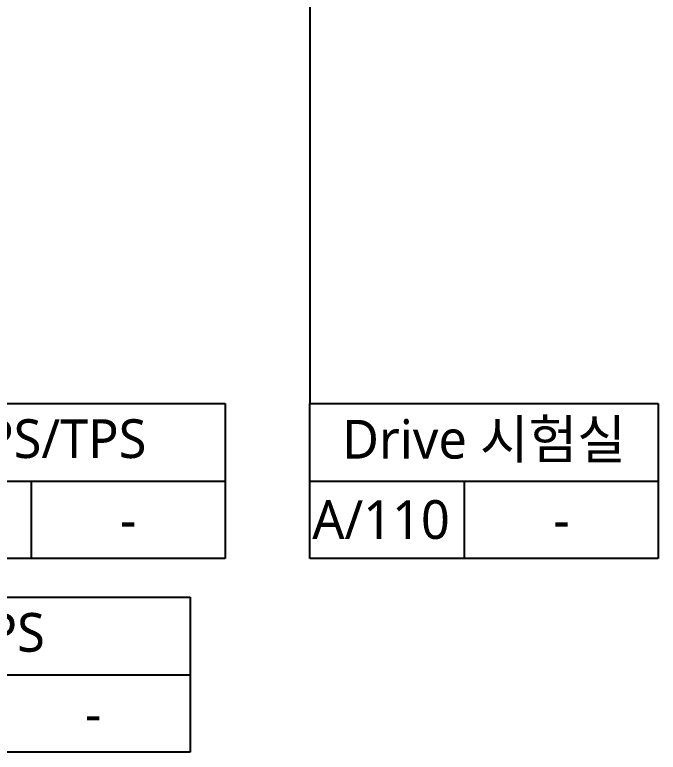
# Model space of a CAD drawing. Header units: millimetres. Extents: x 11242 to 497835, y 4200 to 105100.
# Drawn here: x 101525 to 111494, y 30171 to 41591 of the extents above; entities that cross this region are included whole.
import ezdxf
from ezdxf.enums import TextEntityAlignment as Align

# ---------------------------------------------------------------- set-up
doc = ezdxf.new("R2010")
doc.units = ezdxf.units.MM
doc.header["$LTSCALE"] = 200
doc.layers.add('SYM-LEAD', color=6, linetype='Continuous')
doc.layers.add('TEXT-NOTE', color=6, linetype='Continuous')
doc.styles.add('$0$스타일1', font='malgun.ttf')
doc.styles.add('스타일1', font='malgun.ttf')
doc.dimstyles.new('DIM-QD 1', dxfattribs={"dimtxt": 3, "dimasz": 1.5, "dimexe": 1, "dimexo": 0, "dimgap": 1, "dimtad": 1, "dimdec": 3, "dimdsep": 46, "dimlunit": 6, "dimtxsty": '$0$스타일1', "dimblk1": 'ARCHTICK', "dimblk2": 'ARCHTICK', "dimsah": 1, "dimcen": 0, "dimclrd": 256, "dimclre": 256, "dimclrt": 3, "dimazin": 2, "dimtfac": 1, "dimtdec": 3, "dimtix": 1, "dimtmove": 2, "dimatfit": 3, "dimldrblk": 'ARCHTICK', "dimfxl": 1, "dimtolj": 1, "dimtzin": 0, "dimarcsym": 0})

# ---------------------------------------------------------------- blocks, each defined once
blk = doc.blocks.new('room')
at = {"layer": 'TEXT-NOTE'}
for p, q in [((0, 0), (0, 12)), ((0, 12), (27, 12)), ((27, 12), (27, 0)), ((0, 6), (27, 6)), ((12, 0), (12, 6)), ((27, 0), (0, 0))]:
    blk.add_line(p, q, dxfattribs=at)
at = {"layer": 'TEXT-NOTE', "color": 3, "style": '스타일1'}
for tag, p in [('실명', (13.5, 9.282)), ('101', (5.526, 3.018)), ('2400', (19.5, 3))]:
    blk.add_attdef(tag, text='', height=3, dxfattribs=at).set_placement(p, align=Align.MIDDLE)
blk = doc.blocks.new('_ARCHTICK')
at = {"color": 0, "linetype": 'ByBlock', "const_width": 0.15}
blk.add_lwpolyline([(-0.5, -0.5), (0.5, 0.5)], dxfattribs=at)

msp = doc.modelspace()

# ---------------------------------------------------------------- block references
at = {"layer": 'TEXT-NOTE'}
ref = msp.add_blockref('room', (99383, 33170.6), dxfattribs=dict(at, xscale=200, yscale=200, zscale=200))
ref.add_attrib('2400', '-', dxfattribs={"color": 3, "height": 600, "style": '스타일1'}).set_placement((103283, 33770.6), align=Align.MIDDLE_CENTER)
ref.add_attrib('101', 'T02', dxfattribs={"color": 3, "height": 600, "style": '스타일1'}).set_placement((100488.3, 33774.2), align=Align.MIDDLE)
ref.add_attrib('실명', 'EPS/TPS', dxfattribs={"color": 3, "height": 600, "style": '스타일1'}).set_placement((102083, 35027), align=Align.MIDDLE)
ref = msp.add_blockref('room', (106094.1, 33170.6), dxfattribs=dict(at, xscale=200, yscale=200, zscale=200))
ref.add_attrib('2400', '-', dxfattribs={"color": 3, "height": 600, "style": '스타일1'}).set_placement((109994.1, 33770.6), align=Align.MIDDLE_CENTER)
ref.add_attrib('101', 'A/110', dxfattribs={"color": 3, "height": 600, "style": '스타일1'}).set_placement((107199.4, 33774.2), align=Align.MIDDLE)
ref.add_attrib('실명', 'Drive 시험실', dxfattribs={"color": 3, "height": 600, "style": '스타일1'}).set_placement((108794.1, 35027), align=Align.MIDDLE)
ref = msp.add_blockref('room', (98840.2, 30170.6), dxfattribs=dict(at, xscale=200, yscale=200, zscale=200))
ref.add_attrib('2400', '-', dxfattribs={"color": 3, "height": 600, "style": '스타일1'}).set_placement((102740.2, 30770.6), align=Align.MIDDLE_CENTER)
ref.add_attrib('101', 'T03', dxfattribs={"color": 3, "height": 600, "style": '스타일1'}).set_placement((99945.4, 30774.2), align=Align.MIDDLE)
ref.add_attrib('실명', 'PS', dxfattribs={"color": 3, "height": 600, "style": '스타일1'}).set_placement((101540.2, 32027), align=Align.MIDDLE)

# ---------------------------------------------------------------- leaders
at = {"layer": 'SYM-LEAD'}
msp.add_leader([(106094.1, 47996), (106094.1, 40450.2), (106094.1, 35570.6)], dimstyle='DIM-QD 1', override={"dimscale": 200, "dimasz": 1.5, "dimtad": 0, "dimclrd": 6, "dimldrblk": 'DOT'}, dxfattribs=at)

doc.saveas('drawing.dxf')
